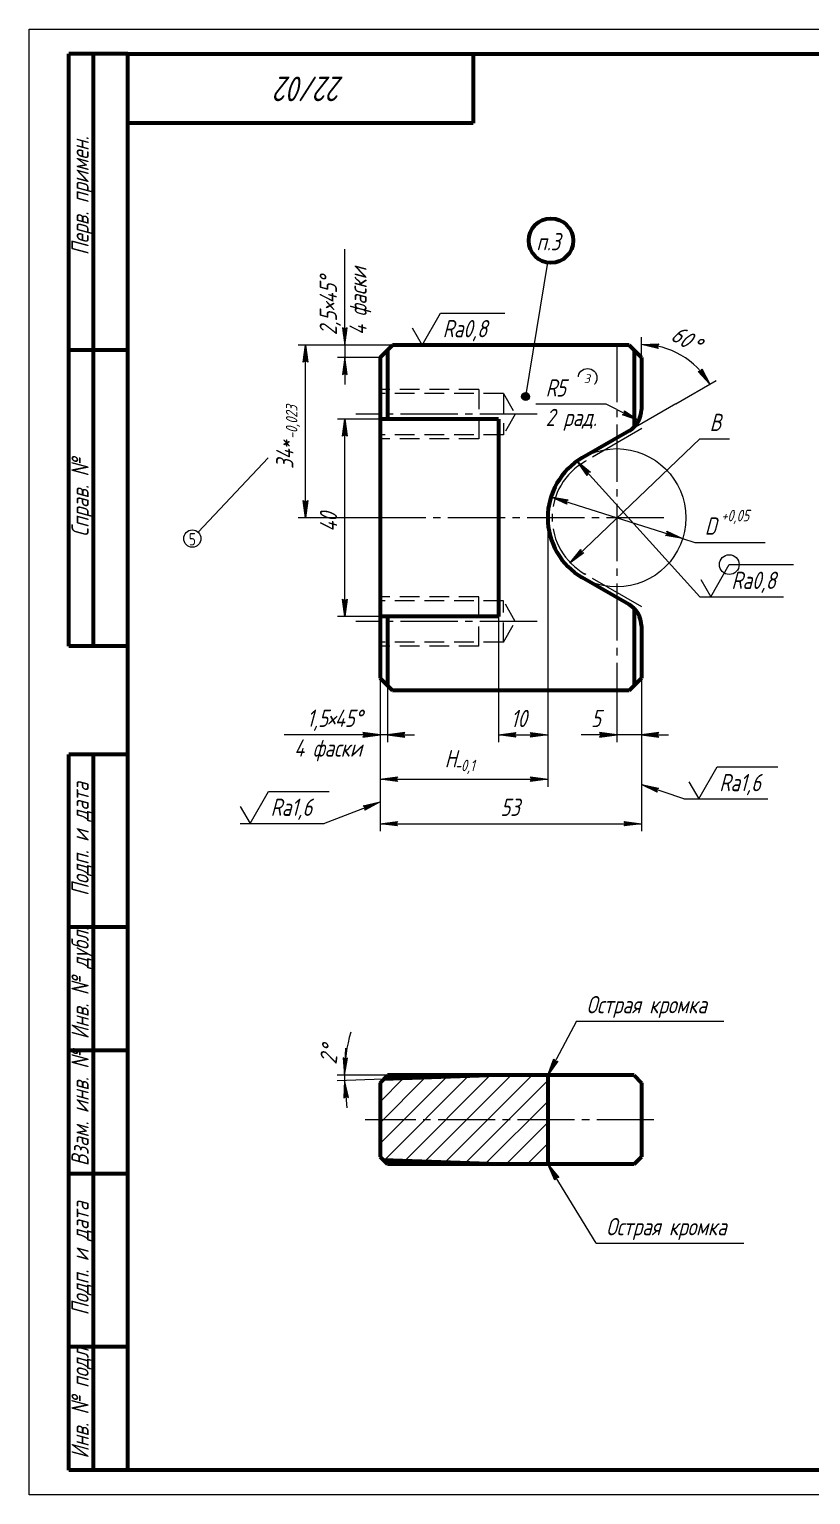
# Model space of a CAD drawing. Header units: millimetres. Extents: x 0 to 420, y 0 to 297.
# Drawn here: x 0 to 158.5, y 0 to 297 of the extents above; entities that cross this region are included whole.
import ezdxf

# ---------------------------------------------------------------- set-up
doc = ezdxf.new("R2010")
doc.units = ezdxf.units.MM
for name, pattern in [('K5LT_AXLED', [16.098525, 11.598525, -1.5, 1.5, -1.5]), ('K5LT_BASIC', [0]), ('K5LT_DASHED', [6, 4, -2]), ('K5LT_THIN', [0])]:
    doc.linetypes.add(name, pattern=pattern)
doc.styles.add('KDIMTEXTSTYLE', font='GOST_AU.SHX', dxfattribs={"width": 0.96, "oblique": 15, "height": 5})
doc.styles.add('KTEXTSTYLE', font='GOST_AU.SHX', dxfattribs={"width": 0.96, "height": 5})
doc.dimstyles.new('KDIMSTYLE (1.00)', dxfattribs={"dimtxt": 5, "dimasz": 1, "dimexe": 2, "dimexo": 0, "dimgap": 1, "dimtad": 1, "dimtxsty": 'KDIMTEXTSTYLE', "dimsah": 1, "dimcen": 0, "dimdle": 1, "dimadec": 0, "dimazin": 0, "dimtfac": 0.667, "dimtmove": 0, "dimatfit": 3, "dimfxl": 1, "dimtvp": 1, "dimtolj": 1, "dimtzin": 0, "dimarcsym": 0})

# ---------------------------------------------------------------- blocks, each defined once
blk = doc.blocks.new('U0')
at = {"color": 7, "linetype": 'K5LT_THIN', "lineweight": 18}
for p, q in [((44.77, 136.01), (48.52, 142.5)), ((48.52, 142.5), (60.83, 142.5)), ((42.75, 139.51), (44.77, 136.01))]:
    blk.add_line(p, q, dxfattribs=at)
at = {"color": 7, "insert": (48.95, 141.08), "char_height": 3.5, "attachment_point": 1, "style": 'KTEXTSTYLE'}
blk.add_mtext('\\H3.5;\\W0.965;\\Q15;\\Q15;Ra1,6', dxfattribs=at)
blk = doc.blocks.new('U1')
at = {"color": 7, "linetype": 'K5LT_THIN', "lineweight": 18}
for p, q in [((79.67, 233.01), (83.42, 239.5)), ((83.42, 239.5), (96.47, 239.5)), ((77.65, 236.51), (79.67, 233.01))]:
    blk.add_line(p, q, dxfattribs=at)
at = {"color": 7, "insert": (83.85, 238.08), "char_height": 3.5, "attachment_point": 1, "style": 'KTEXTSTYLE'}
blk.add_mtext('\\H3.5;\\W0.965;\\Q15;\\Q15;Ra0,8', dxfattribs=at)
blk = doc.blocks.new('U3')
blk.add_hatch(color=7).paths.add_polyline_path([(107.37, 64.27), (105.15, 67.01), (106.59, 63.78), (106.8, 64.32)])
at = {"color": 7, "linetype": 'K5LT_THIN', "lineweight": 18}
for p, q in [((105.15, 67.01), (107.37, 64.27)), ((106.59, 63.78), (105.15, 67.01)), ((115, 51), (105.15, 67.01)), ((106.8, 64.32), (106.59, 63.78)), ((107.37, 64.27), (106.8, 64.32)), ((115, 51), (144.89, 51))]:
    blk.add_line(p, q, dxfattribs=at)
at = {"color": 7, "insert": (117, 56.07), "char_height": 3.5, "attachment_point": 1, "style": 'KTEXTSTYLE'}
blk.add_mtext('\\H3.5;\\W0.965;\\Q15;\\Q15;Острая кромка', dxfattribs=at)
blk = doc.blocks.new('U4')
blk.add_hatch(color=7).paths.add_polyline_path([(105.15, 85.01), (107.2, 87.88), (106.63, 87.79), (106.38, 88.31)])
at = {"color": 7, "linetype": 'K5LT_THIN', "lineweight": 18}
for p, q in [((111, 96), (105.15, 85.01)), ((111, 96), (140.89, 96)), ((105.15, 85.01), (106.38, 88.31)), ((107.2, 87.88), (105.15, 85.01)), ((106.38, 88.31), (106.63, 87.79)), ((106.63, 87.79), (107.2, 87.88))]:
    blk.add_line(p, q, dxfattribs=at)
at = {"color": 7, "insert": (113, 101.07), "char_height": 3.5, "attachment_point": 1, "style": 'KTEXTSTYLE'}
blk.add_mtext('\\H3.5;\\W0.965;\\Q15;\\Q15;Острая кромка', dxfattribs=at)
blk = doc.blocks.new('D0')
blk.add_hatch(color=7).paths.add_polyline_path([(64.71, 80.47), (63.96, 83.92), (63.79, 80.39), (64.22, 80.78)])
at = {"color": 7, "linetype": 'K5LT_THIN', "lineweight": 18}
for p, q in [((72.65, 85.01), (62.44, 85.01)), ((71.83, 84.19), (62.46, 83.86)), ((63.96, 83.92), (63.79, 80.39)), ((64.71, 80.47), (63.96, 83.92)), ((63.96, 83.92), (64.42, 78.44)), ((63.79, 80.39), (64.22, 80.78)), ((64.22, 80.78), (64.71, 80.47))]:
    blk.add_line(p, q, dxfattribs=at)
blk.add_arc((95.15, 85.01), 31.21, 180, 182, dxfattribs=at)
blk.add_wipeout([(63.05, 87.01), (57.94, 87.73), (58.6, 92.46), (63.72, 91.74)])
blk.add_hatch(color=7).paths.add_polyline_path([(63.94, 85.01), (64.57, 88.48), (64.1, 88.15), (63.65, 88.52)])
for p, q in [((63.94, 85.01), (64.21, 90.5)), ((64.1, 88.15), (63.65, 88.52)), ((63.65, 88.52), (63.94, 85.01)), ((63.94, 85.01), (64.57, 88.48)), ((64.57, 88.48), (64.1, 88.15))]:
    blk.add_line(p, q, dxfattribs=at)
blk.add_arc((95.15, 85.01), 31.21, 163.7578, 180, dxfattribs=at)
at = {"color": 7, "char_height": 3.5, "attachment_point": 1, "rotation": 81.9952, "style": 'KTEXTSTYLE'}
for s, insert in [('\\H3.5;\\W0.965;\\Q15;\\Q15;2', (58.83, 87.6)), ('\\H3.5;\\W0.965;\\Q15;\\Q15;°', (59.13, 89.71))]:
    blk.add_mtext(s, dxfattribs=dict(at, insert=insert))
blk = doc.blocks.new('KDIMARROW_02')
blk.add_hatch(color=0).paths.add_polyline_path([(3.15, 0), (3.5, 0.46), (0, 0), (3.5, -0.46)])
at = {"color": 0, "linetype": 'K5LT_THIN', "lineweight": 18}
for p, q in [((0, 0), (-1, 0)), ((3.5, 0.46), (0, 0)), ((0, 0), (3.5, -0.46)), ((0, 0), (5.5, 0)), ((3.15, 0), (3.5, 0.46)), ((3.5, -0.46), (3.15, 0))]:
    blk.add_line(p, q, dxfattribs=at)
blk = doc.blocks.new('D4')
for points in [[(64.46, 214.51), (64, 218.01), (63.54, 214.51), (64, 214.86)], [(64, 178.01), (64.46, 181.51), (64, 181.16), (63.54, 181.51)]]:
    blk.add_hatch(color=7).paths.add_polyline_path(points)
at = {"color": 7, "linetype": 'K5LT_THIN', "lineweight": 18}
for p, q in [((71.15, 218.01), (62.5, 218.01)), ((63.54, 214.51), (64, 218.01)), ((64, 218.01), (64.46, 214.51)), ((64, 214.86), (63.54, 214.51)), ((64.46, 214.51), (64, 214.86)), ((64, 178.01), (63.54, 181.51)), ((63.54, 181.51), (64, 181.16)), ((64, 181.16), (64.46, 181.51)), ((64.46, 181.51), (64, 178.01)), ((71.15, 178.01), (62.5, 178.01))]:
    blk.add_line(p, q, dxfattribs=at)
blk.add_wipeout([(63.15, 195.15), (58.15, 195.15), (58.15, 200.64), (63.15, 200.64)])
blk.add_line((64, 178.01), (64, 218.01), dxfattribs=at)
at = {"color": 7, "insert": (58.93, 195.15), "char_height": 3.5, "attachment_point": 1, "rotation": 90, "style": 'KTEXTSTYLE'}
blk.add_mtext('\\H3.5;\\W0.965;\\Q15;\\Q15;40', dxfattribs=at)
blk = doc.blocks.new('KDIMARROW_01')
blk.add_hatch(color=0).paths.add_polyline_path([(-3.5, -0.46), (0, 0), (-3.5, 0.46), (-3.15, 0)])
at = {"color": 0, "linetype": 'K5LT_THIN', "lineweight": 18}
for p, q in [((-3.15, 0), (-3.5, 0.46)), ((-3.5, 0.46), (0, 0)), ((0, 0), (-3.5, -0.46)), ((-3.5, -0.46), (-3.15, 0)), ((0, 0), (-1, 0))]:
    blk.add_line(p, q, dxfattribs=at)
blk = doc.blocks.new('D7')
at = {"color": 7, "linetype": 'K5LT_THIN', "lineweight": 18}
for p, q in [((95.15, 198.01), (95.15, 152.5)), ((105.15, 198.01), (105.15, 152.5))]:
    blk.add_line(p, q, dxfattribs=at)
blk.add_wipeout([(97.66, 154.85), (97.66, 159.85), (102.44, 159.85), (102.44, 154.85)])
for points in [[(95.15, 154), (98.65, 154.46), (98.3, 154), (98.65, 153.54)], [(105.15, 154), (101.65, 154.46), (102, 154), (101.65, 153.54)]]:
    blk.add_hatch(color=7).paths.add_polyline_path(points)
for p, q in [((95.15, 154), (98.65, 154.46)), ((98.65, 154.46), (98.3, 154)), ((102, 154), (101.65, 154.46)), ((101.65, 154.46), (105.15, 154)), ((98.65, 153.54), (95.15, 154)), ((95.15, 154), (105.15, 154)), ((98.3, 154), (98.65, 153.54)), ((105.15, 154), (101.65, 153.54)), ((101.65, 153.54), (102, 154))]:
    blk.add_line(p, q, dxfattribs=at)
at = {"color": 7, "insert": (97.66, 159.07), "char_height": 3.5, "attachment_point": 1, "style": 'KTEXTSTYLE'}
blk.add_mtext('\\H3.5;\\W0.965;\\Q15;\\Q15;10', dxfattribs=at)
blk = doc.blocks.new('D8')
blk.add_hatch(color=7).paths.add_polyline_path([(127.3, 154), (127.65, 154.46), (124.15, 154), (127.65, 153.54)])
at = {"color": 7, "linetype": 'K5LT_THIN', "lineweight": 18}
for p, q in [((119.15, 163.01), (119.15, 152.5)), ((124.15, 163.01), (124.15, 152.5)), ((127.65, 154.46), (124.15, 154)), ((127.3, 154), (127.65, 154.46)), ((124.15, 154), (119.15, 154)), ((124.15, 154), (127.65, 153.54)), ((124.15, 154), (129.65, 154)), ((127.65, 153.54), (127.3, 154))]:
    blk.add_line(p, q, dxfattribs=at)
blk.add_wipeout([(113.93, 154.85), (113.93, 159.85), (117.02, 159.85), (117.02, 154.85)])
blk.add_hatch(color=7).paths.add_polyline_path([(115.65, 153.54), (119.15, 154), (115.65, 154.46), (116, 154)])
for p, q in [((119.15, 154), (115.65, 154.46)), ((115.65, 154.46), (116, 154)), ((119.15, 154), (111.93, 154)), ((119.15, 154), (113.65, 154)), ((116, 154), (115.65, 153.54)), ((115.65, 153.54), (119.15, 154))]:
    blk.add_line(p, q, dxfattribs=at)
at = {"color": 7, "insert": (113.93, 159.07), "char_height": 3.5, "attachment_point": 1, "style": 'KTEXTSTYLE'}
blk.add_mtext('\\H3.5;\\W0.965;\\Q15;\\Q15;5', dxfattribs=at)
blk = doc.blocks.new('D9')
blk.add_hatch(color=7).paths.add_polyline_path([(75.8, 154.01), (76.15, 154.47), (72.65, 154.01), (76.15, 153.54)])
at = {"color": 7, "linetype": 'K5LT_THIN', "lineweight": 18}
for p, q in [((71.15, 178.01), (71.15, 152.51)), ((72.65, 178.01), (72.65, 152.51)), ((76.15, 154.47), (72.65, 154.01)), ((75.8, 154.01), (76.15, 154.47)), ((72.65, 154.01), (71.15, 154.01)), ((72.65, 154.01), (76.15, 153.54)), ((72.65, 154.01), (78.15, 154.01)), ((76.15, 153.54), (75.8, 154.01))]:
    blk.add_line(p, q, dxfattribs=at)
blk.add_wipeout([(53.7, 148.88), (53.7, 160.01), (68.53, 160.01), (68.53, 148.88)])
blk.add_hatch(color=7).paths.add_polyline_path([(67.65, 153.54), (71.15, 154.01), (67.65, 154.47), (68, 154.01)])
for p, q in [((71.15, 154.01), (67.65, 154.47)), ((67.65, 154.47), (68, 154.01)), ((71.15, 154.01), (51.7, 154.01)), ((71.15, 154.01), (65.65, 154.01)), ((68, 154.01), (67.65, 153.54)), ((67.65, 153.54), (71.15, 154.01))]:
    blk.add_line(p, q, dxfattribs=at)
at = {"color": 7, "char_height": 3.5, "attachment_point": 1, "style": 'KTEXTSTYLE'}
for s, insert in [('\\H3.5;\\W0.965;\\Q15;\\Q15;1,5', (56.3, 159.12)), ('\\H3.5;\\W0.965;\\Q15;\\Q15;×', (60.28, 159.12)), ('\\H3.5;\\W0.965;\\Q15;\\Q15;45', (61.95, 159.12)), ('\\H3.5;\\W0.965;\\Q15;\\Q15;°', (65.93, 159.12)), ('\\H3.5;\\W0.965;\\Q15;\\Q15;4 фаски', (53.7, 153.08))]:
    blk.add_mtext(s, dxfattribs=dict(at, insert=insert))
blk = doc.blocks.new('D10')
for points in [[(74.3, 145), (74.65, 145.46), (71.15, 145), (74.65, 144.54)], [(101.65, 144.54), (105.15, 145), (101.65, 145.46), (102, 145)]]:
    blk.add_hatch(color=7).paths.add_polyline_path(points)
at = {"color": 7, "linetype": 'K5LT_THIN', "lineweight": 18}
for p, q in [((71.15, 198.01), (71.15, 143.5)), ((105.15, 198.01), (105.15, 143.5)), ((71.15, 145), (74.65, 145.46)), ((74.65, 144.54), (71.15, 145)), ((74.65, 145.46), (74.3, 145)), ((74.3, 145), (74.65, 144.54)), ((102, 145), (101.65, 145.46)), ((101.65, 145.46), (105.15, 145)), ((105.15, 145), (101.65, 144.54)), ((101.65, 144.54), (102, 145))]:
    blk.add_line(p, q, dxfattribs=at)
blk.add_wipeout([(84.25, 145.85), (84.25, 151.7), (91.73, 151.7), (91.73, 145.85)])
blk.add_line((71.15, 145), (105.15, 145), dxfattribs=at)
at = {"color": 7, "attachment_point": 1, "style": 'KTEXTSTYLE'}
for s, insert, char_height in [('\\H3.5;\\W0.965;\\Q15;\\Q15;Н', (84.25, 150.93), 3.5), ('\\H3.5;\\W0.965;\\Q15;\\Q15;\\H2.33;-0,1', (86.32, 148.96), 2.3333)]:
    blk.add_mtext(s, dxfattribs=dict(at, insert=insert, char_height=char_height))
blk = doc.blocks.new('D11')
for points in [[(74.3, 136), (74.65, 136.46), (71.15, 136), (74.65, 135.54)], [(124.15, 136), (120.65, 136.46), (121, 136), (120.65, 135.54)]]:
    blk.add_hatch(color=7).paths.add_polyline_path(points)
at = {"color": 7, "linetype": 'K5LT_THIN', "lineweight": 18}
for p, q in [((71.15, 165.51), (71.15, 134.5)), ((124.15, 165.51), (124.15, 134.5)), ((71.15, 136), (74.65, 136.46)), ((74.65, 135.54), (71.15, 136)), ((74.65, 136.46), (74.3, 136)), ((74.3, 136), (74.65, 135.54)), ((121, 136), (120.65, 136.46)), ((120.65, 136.46), (124.15, 136)), ((124.15, 136), (120.65, 135.54)), ((120.65, 135.54), (121, 136))]:
    blk.add_line(p, q, dxfattribs=at)
blk.add_wipeout([(95.56, 136.85), (95.56, 141.85), (100.52, 141.85), (100.52, 136.85)])
blk.add_line((71.15, 136), (124.15, 136), dxfattribs=at)
at = {"color": 7, "insert": (95.56, 141.07), "char_height": 3.5, "attachment_point": 1, "style": 'KTEXTSTYLE'}
blk.add_mtext('\\H3.5;\\W0.965;\\Q15;\\Q15;53', dxfattribs=at)
blk = doc.blocks.new('U13')
at = {"color": 7, "linetype": 'K5LT_THIN', "lineweight": 18}
for p, q in [((135.77, 141.01), (139.52, 147.5)), ((139.52, 147.5), (151.83, 147.5)), ((133.75, 144.51), (135.77, 141.01))]:
    blk.add_line(p, q, dxfattribs=at)
at = {"color": 7, "insert": (139.95, 146.08), "char_height": 3.5, "attachment_point": 1, "style": 'KTEXTSTYLE'}
blk.add_mtext('\\H3.5;\\W0.965;\\Q15;\\Q15;Ra1,6', dxfattribs=at)
blk = doc.blocks.new('U14')
blk.add_hatch(color=7).paths.add_polyline_path([(68.05, 138.73), (71.15, 140.43), (67.72, 139.59), (68.21, 139.29)])
at = {"color": 7, "linetype": 'K5LT_THIN', "lineweight": 18}
for p, q in [((59.77, 136.01), (71.15, 140.43)), ((67.72, 139.59), (71.15, 140.43)), ((71.15, 140.43), (68.05, 138.73)), ((68.21, 139.29), (67.72, 139.59)), ((68.05, 138.73), (68.21, 139.29))]:
    blk.add_line(p, q, dxfattribs=at)
blk = doc.blocks.new('U15')
blk.add_hatch(color=7).paths.add_polyline_path([(127.13, 142.9), (127.61, 143.23), (124.15, 143.91), (127.32, 142.36)])
at = {"color": 7, "linetype": 'K5LT_THIN', "lineweight": 18}
for p, q in [((124.15, 143.91), (127.61, 143.23)), ((127.32, 142.36), (124.15, 143.91)), ((132.77, 141.01), (124.15, 143.91)), ((127.61, 143.23), (127.13, 142.9)), ((127.13, 142.9), (127.32, 142.36))]:
    blk.add_line(p, q, dxfattribs=at)
blk = doc.blocks.new('D12')
for points in [[(127.28, 232.8), (127.67, 233.22), (124.15, 233.11), (127.58, 232.3)], [(138.04, 225.08), (136.38, 228.2), (136.21, 227.64), (135.63, 227.66)]]:
    blk.add_hatch(color=7).paths.add_polyline_path(points)
at = {"color": 7, "linetype": 'K5LT_THIN', "lineweight": 18}
for p, q in [((124.15, 230.51), (124.15, 234.61)), ((124.15, 233.11), (127.67, 233.22)), ((127.58, 232.3), (124.15, 233.11)), ((127.67, 233.22), (127.28, 232.8)), ((127.28, 232.8), (127.58, 232.3)), ((131.16, 221.11), (139.34, 225.83)), ((138.04, 225.08), (135.63, 227.66)), ((135.63, 227.66), (136.21, 227.64)), ((136.21, 227.64), (136.38, 228.2)), ((136.38, 228.2), (138.04, 225.08))]:
    blk.add_line(p, q, dxfattribs=at)
blk.add_wipeout([(129.48, 233.49), (132.06, 237.97), (138.05, 234.51), (135.46, 230.04)])
blk.add_arc((124.15, 217.06), 16.05, 30, 90, dxfattribs=at)
at = {"color": 7, "char_height": 3.5, "attachment_point": 1, "rotation": 330, "style": 'KTEXTSTYLE'}
for s, insert in [('\\H3.5;\\W0.965;\\Q15;\\Q15;60', (131.61, 237.18)), ('\\H3.5;\\W0.965;\\Q15;\\Q15;°', (135.3, 235.05))]:
    blk.add_mtext(s, dxfattribs=dict(at, insert=insert))
blk = doc.blocks.new('D13')
blk.add_hatch(color=7).paths.add_polyline_path([(64.46, 227.01), (64, 230.51), (63.54, 227.01), (64, 227.36)])
at = {"color": 7, "linetype": 'K5LT_THIN', "lineweight": 18}
for p, q in [((71.21, 233.01), (62.5, 233.01)), ((64, 233.01), (64, 230.51)), ((71.15, 230.51), (62.5, 230.51)), ((64, 230.51), (63.54, 227.01)), ((64.46, 227.01), (64, 230.51)), ((64, 230.51), (64, 225.01)), ((63.54, 227.01), (64, 227.36)), ((64, 227.36), (64.46, 227.01))]:
    blk.add_line(p, q, dxfattribs=at)
blk.add_wipeout([(69.13, 235.01), (58, 235.01), (58, 249.83), (69.13, 249.83)])
blk.add_hatch(color=7).paths.add_polyline_path([(64, 233.01), (64.46, 236.51), (64, 236.16), (63.54, 236.51)])
for p, q in [((64, 233.01), (64, 252.45)), ((64, 233.01), (64, 238.51)), ((64, 236.16), (63.54, 236.51)), ((63.54, 236.51), (64, 233.01)), ((64, 233.01), (64.46, 236.51)), ((64.46, 236.51), (64, 236.16))]:
    blk.add_line(p, q, dxfattribs=at)
at = {"color": 7, "char_height": 3.5, "attachment_point": 1, "rotation": 90, "style": 'KTEXTSTYLE'}
for s, insert in [('\\H3.5;\\W0.965;\\Q15;\\Q15;°', (58.89, 245.38)), ('\\H3.5;\\W0.965;\\Q15;\\Q15;4 фаски', (64.92, 235.01)), ('\\H3.5;\\W0.965;\\Q15;\\Q15;45', (58.89, 241.4)), ('\\H3.5;\\W0.965;\\Q15;\\Q15;×', (58.89, 239.73)), ('\\H3.5;\\W0.965;\\Q15;\\Q15;2,5', (58.89, 235.01))]:
    blk.add_mtext(s, dxfattribs=dict(at, insert=insert))
blk = doc.blocks.new('D14')
for points in [[(56.46, 229.51), (56, 233.01), (55.54, 229.51), (56, 229.86)], [(56, 198.01), (56.46, 201.51), (56, 201.16), (55.54, 201.51)]]:
    blk.add_hatch(color=7).paths.add_polyline_path(points)
at = {"color": 7, "linetype": 'K5LT_THIN', "lineweight": 18}
for p, q in [((71.15, 233.01), (54.5, 233.01)), ((55.54, 229.51), (56, 233.01)), ((56, 233.01), (56.46, 229.51)), ((56, 229.86), (55.54, 229.51)), ((56.46, 229.51), (56, 229.86)), ((56, 198.01), (55.54, 201.51)), ((55.54, 201.51), (56, 201.16)), ((56, 201.16), (56.46, 201.51)), ((56.46, 201.51), (56, 198.01)), ((71.15, 198.01), (54.5, 198.01))]:
    blk.add_line(p, q, dxfattribs=at)
blk.add_wipeout([(55.15, 207.89), (49.3, 207.89), (49.3, 222.51), (55.15, 222.51)])
blk.add_line((56, 198.01), (56, 233.01), dxfattribs=at)
at = {"color": 7, "attachment_point": 1, "rotation": 90, "style": 'KTEXTSTYLE'}
for s, insert, char_height in [('\\H3.5;\\W0.965;\\Q15;\\Q15;\\H2.33;-0,023', (52.04, 213.94), 2.3333), ('\\H3.5;\\W0.965;\\Q15;\\Q15;34*', (50.07, 207.89), 3.5)]:
    blk.add_mtext(s, dxfattribs=dict(at, insert=insert, char_height=char_height))
blk = doc.blocks.new('D15')
blk.add_hatch(color=7).paths.add_polyline_path([(123.63, 217.74), (120.7, 219.7), (120.81, 219.13), (120.29, 218.87)])
at = {"color": 7, "linetype": 'K5LT_THIN', "lineweight": 18}
for p, q in [((119.15, 219.95), (117, 221)), ((119.15, 219.95), (123.63, 217.74)), ((120.29, 218.87), (120.81, 219.13)), ((123.63, 217.74), (120.29, 218.87)), ((120.81, 219.13), (120.7, 219.7)), ((120.7, 219.7), (123.63, 217.74))]:
    blk.add_line(p, q, dxfattribs=at)
blk.add_wipeout([(104.72, 215.5), (104.72, 226.5), (114.59, 226.5), (114.59, 215.5)])
blk.add_line((117, 221), (102.72, 221), dxfattribs=at)
at = {"color": 7, "char_height": 3.5, "attachment_point": 1, "style": 'KTEXTSTYLE'}
for s, insert in [('\\H3.5;\\W0.965;\\Q15;\\Q15;R', (104.72, 226.07)), ('\\H3.5;\\W0.965;\\Q15;\\Q15;5', (106.85, 226.07)), ('\\H3.5;\\W0.965;\\Q15;\\Q15;2 рад.', (104.72, 220.08))]:
    blk.add_mtext(s, dxfattribs=dict(at, insert=insert))
blk = doc.blocks.new('D16')
for points in [[(108.8, 201.27), (109.27, 201.61), (105.8, 202.22), (108.99, 200.73)], [(132.5, 193.79), (129.3, 195.28), (129.49, 194.74), (129.02, 194.4)]]:
    blk.add_hatch(color=7).paths.add_polyline_path(points)
at = {"color": 7, "linetype": 'K5LT_THIN', "lineweight": 18}
for p, q in [((105.8, 202.22), (109.27, 201.61)), ((108.99, 200.73), (105.8, 202.22)), ((105.8, 202.22), (132.5, 193.79)), ((109.27, 201.61), (108.8, 201.27)), ((108.8, 201.27), (108.99, 200.73)), ((129.02, 194.4), (129.49, 194.74)), ((132.5, 193.79), (129.02, 194.4)), ((129.49, 194.74), (129.3, 195.28)), ((129.3, 195.28), (132.5, 193.79)), ((132.5, 193.79), (135, 193))]:
    blk.add_line(p, q, dxfattribs=at)
blk.add_wipeout([(137, 193.5), (137, 200), (146.85, 200), (146.85, 193.5)])
blk.add_line((135, 193), (149.26, 193), dxfattribs=at)
at = {"color": 7, "attachment_point": 1, "style": 'KTEXTSTYLE'}
for s, insert, char_height in [('\\H3.5;\\W0.965;\\Q15;\\Q15;\\H2.33;+0,05', (140.35, 199.61), 2.3333), ('\\H3.5;\\W0.965;\\Q15;\\Q15;D', (137, 198.07), 3.5)]:
    blk.add_mtext(s, dxfattribs=dict(at, insert=insert, char_height=char_height))
blk = doc.blocks.new('U16')
at = {"color": 7, "linetype": 'K5LT_THIN', "lineweight": 18}
for p, q in [((138.22, 182), (141.97, 188.5)), ((141.97, 188.5), (155.02, 188.5)), ((136.2, 185.5), (138.22, 182))]:
    blk.add_line(p, q, dxfattribs=at)
blk.add_arc((141.97, 188.5), 2, 0, 360, dxfattribs=at)
at = {"color": 7, "insert": (142.4, 187.07), "char_height": 3.5, "attachment_point": 1, "style": 'KTEXTSTYLE'}
blk.add_mtext('\\H3.5;\\W0.965;\\Q15;\\Q15;Ra0,8', dxfattribs=at)
blk = doc.blocks.new('U17')
blk.add_hatch(color=7).paths.add_polyline_path([(113.84, 207.21), (111.15, 209.5), (113.15, 206.59), (113.26, 207.16)])
at = {"color": 7, "linetype": 'K5LT_THIN', "lineweight": 18}
for p, q in [((111.15, 209.5), (113.84, 207.21)), ((113.15, 206.59), (111.15, 209.5)), ((136, 182), (111.15, 209.5)), ((113.26, 207.16), (113.15, 206.59)), ((113.84, 207.21), (113.26, 207.16))]:
    blk.add_line(p, q, dxfattribs=at)
blk = doc.blocks.new('U18')
blk.add_hatch(color=7).paths.add_polyline_path([(109.63, 188.79), (112.48, 190.87), (111.91, 190.96), (111.84, 191.54)])
at = {"color": 7, "linetype": 'K5LT_THIN', "lineweight": 18}
for p, q in [((136, 214.01), (109.63, 188.79)), ((136, 214.01), (141.99, 214.01)), ((109.63, 188.79), (111.84, 191.54)), ((112.48, 190.87), (109.63, 188.79)), ((111.84, 191.54), (111.91, 190.96)), ((111.91, 190.96), (112.48, 190.87))]:
    blk.add_line(p, q, dxfattribs=at)
at = {"color": 7, "insert": (138, 219.08), "char_height": 3.5, "attachment_point": 1, "style": 'KTEXTSTYLE'}
blk.add_mtext('\\H3.5;\\W0.965;\\Q15;\\Q15;B', dxfattribs=at)
blk = doc.blocks.new('U19')
blk.add_hatch(color=7).paths.add_polyline_path([(101.46, 222.57), (101.23, 223.14), (100.66, 223.37), (100.09, 223.14), (99.86, 222.57), (100.09, 222.01), (100.66, 221.77), (101.23, 222.01)])
at = {"color": 7, "linetype": 'K5LT_THIN', "lineweight": 18}
blk.add_line((105.07, 249.73), (100.66, 222.57), dxfattribs=at)
at = {"color": 150, "linetype": 'K5LT_BASIC', "lineweight": 60, "true_color": 0x0080ff}
blk.add_arc((105.8, 254.17), 4.5, 0, 360, dxfattribs=at)
at = {"color": 7, "linetype": 'K5LT_THIN', "lineweight": 18}
blk.add_arc((100.66, 222.57), 0.8, 0, 360, dxfattribs=at)
at = {"color": 7, "insert": (102.84, 255.71), "char_height": 3.5, "attachment_point": 1, "style": 'KTEXTSTYLE'}
blk.add_mtext('\\H3.5;\\W0.965;\\Q15;\\Q15;п.3', dxfattribs=at)
blk = doc.blocks.new('U21')
at = {"color": 7, "linetype": 'K5LT_THIN', "lineweight": 18}
blk.add_line((34.27, 195.06), (48.48, 210.12), dxfattribs=at)
blk.add_arc((33.07, 193.79), 1.75, 0, 360, dxfattribs=at)
at = {"color": 7, "insert": (32.37, 194.89), "char_height": 2.5, "attachment_point": 1, "style": 'KTEXTSTYLE'}
blk.add_mtext('\\H3.5;\\W0.965;\\Q15;\\Q0;\\H2.50;5', dxfattribs=at)
blk = doc.blocks.new('U22')
at = {"color": 7, "linetype": 'K5LT_THIN', "lineweight": 18}
for p, q in [((0, 0), (0, 297)), ((0, 297), (420, 297)), ((420, 0), (0, 0))]:
    blk.add_line(p, q, dxfattribs=at)
at = {"color": 150, "linetype": 'K5LT_BASIC', "lineweight": 60, "true_color": 0x0080ff}
for p, q in [((8, 172), (8, 292)), ((20, 292), (8, 292)), ((13, 172), (13, 292)), ((20, 5), (20, 292)), ((20, 292), (415, 292)), ((90, 292), (90, 278)), ((90, 278), (20, 278)), ((20, 232), (8, 232)), ((20, 172), (8, 172)), ((8, 5), (8, 150)), ((20, 150), (8, 150)), ((13, 5), (13, 150)), ((20, 115), (8, 115)), ((20, 90), (8, 90)), ((20, 65), (8, 65)), ((20, 30), (8, 30)), ((20, 5), (8, 5)), ((415, 5), (20, 5))]:
    blk.add_line(p, q, dxfattribs=at)
at = {"color": 7, "attachment_point": 1, "style": 'KTEXTSTYLE'}
for s, insert, char_height, rotation in [('\\H3.5;\\W0.965;\\Q15;\\Q15;\\H5.00;22/02', (63.85, 282.42), 5, 180), ('\\H3.5;\\W0.965;\\Q15;\\Q15;Перв. примен.', (8.55, 251.21), 3.5, 90), ('\\H3.5;\\W0.965;\\Q15;\\Q15;Справ. №', (8.55, 194.14), 3.5, 90), ('\\H3.5;\\W0.965;\\Q15;\\Q15;Подп. и дата', (8.55, 121.35), 3.5, 90), ('\\H3.5;\\W0.965;\\Q15;\\Q15;Инв. № дубл.', (8.55, 92.31), 3.5, 90), ('\\H3.5;\\W0.965;\\Q15;\\Q15;Взам. инв. №', (8.55, 66.58), 3.5, 90), ('\\H3.5;\\W0.965;\\Q15;\\Q15;Подп. и дата', (8.55, 36.35), 3.5, 90), ('\\H3.5;\\W0.965;\\Q15;\\Q15;Инв. № подл.', (8.55, 7.31), 3.5, 90)]:
    blk.add_mtext(s, dxfattribs=dict(at, insert=insert, char_height=char_height, rotation=rotation))

msp = doc.modelspace()

# ---------------------------------------------------------------- linework, layer by layer
at = {"color": 150, "linetype": 'K5LT_BASIC', "lineweight": 60, "true_color": 0x0080ff}
for p, q in [((71.146, 230.506), (73.646, 233.006)), ((72.646, 232.006), (72.646, 218.006)), ((121.646, 233.006), (73.646, 233.006)), ((121.646, 233.006), (124.146, 230.506)), ((122.646, 232.006), (122.646, 216.374)), ((71.146, 230.506), (71.146, 165.506)), ((124.146, 230.506), (124.146, 219.945)), ((95.146, 218.006), (71.146, 218.006)), ((95.146, 218.006), (95.146, 178.006)), ((121.646, 215.615), (112.136, 210.124)), ((121.646, 180.397), (112.136, 185.887)), ((122.646, 179.637), (122.646, 164.006)), ((95.146, 178.006), (71.146, 178.006)), ((72.646, 178.006), (72.646, 164.006)), ((124.146, 176.066), (124.146, 165.506)), ((71.146, 165.506), (73.646, 163.006)), ((121.646, 163.006), (124.146, 165.506)), ((121.646, 163.006), (73.646, 163.006)), ((71.146, 83.506), (72.646, 85.006)), ((71.146, 83.506), (71.146, 68.506)), ((95.146, 85.006), (71.832, 84.192)), ((122.646, 85.006), (72.646, 85.006)), ((105.146, 85.006), (105.146, 67.006)), ((122.646, 85.006), (124.146, 83.506)), ((124.146, 83.506), (124.146, 68.506)), ((71.146, 68.506), (72.646, 67.006)), ((124.146, 68.506), (122.646, 67.006)), ((95.142, 67.006), (71.832, 67.82)), ((122.646, 67.006), (72.646, 67.006))]:
    msp.add_line(p, q, dxfattribs=at)
at = {"color": 7, "linetype": 'K5LT_THIN', "lineweight": 18}
for p, q in [((73.646, 233.006), (71.146, 233.006)), ((131.156, 221.105), (121.646, 215.615)), ((135.997, 182), (152.997, 182)), ((124.146, 165.506), (124.146, 163.011)), ((132.774, 141.006), (149.774, 141.006)), ((42.774, 136.006), (59.774, 136.006))]:
    msp.add_line(p, q, dxfattribs=at)
at = {"color": 30, "linetype": 'K5LT_AXLED', "lineweight": 18, "true_color": 0xff8000}
for p, q in [((119.146, 233.006), (119.146, 163.006)), ((103, 219.006), (66.217, 219.006)), ((124.266, 216.087), (112.668, 209.391)), ((128.695, 198.006), (66.217, 198.006)), ((124.264, 179.925), (112.666, 186.621)), ((103, 176.994), (66.217, 176.994)), ((126.695, 76.006), (68.146, 76.006))]:
    msp.add_line(p, q, dxfattribs=at)
at = {"color": 7, "linetype": 'K5LT_DASHED', "lineweight": 18}
for p, q in [((91.146, 224.006), (71.146, 224.006)), ((96.146, 223.206), (71.146, 223.206)), ((91.146, 224.006), (91.146, 214.006)), ((96.146, 223.206), (96.146, 214.806)), ((96.146, 223.206), (98.571, 219.006)), ((98.571, 219.006), (96.142, 214.798)), ((96.146, 214.806), (71.146, 214.806)), ((91.146, 214.006), (71.146, 214.006)), ((91.146, 181.994), (71.146, 181.994)), ((96.146, 181.194), (71.146, 181.194)), ((91.146, 171.994), (91.146, 181.994)), ((98.571, 176.994), (96.142, 181.202)), ((96.146, 172.794), (96.146, 181.194)), ((96.146, 172.794), (98.571, 176.994)), ((96.146, 172.794), (71.146, 172.794)), ((91.146, 171.994), (71.146, 171.994))]:
    msp.add_line(p, q, dxfattribs=at)
at = {"color": 7, "linetype": 'K5LT_THIN', "lineweight": 18}
for centre, radius in [((113.23, 226.358), 1.9), ((119.146, 198.006), 14)]:
    msp.add_circle(centre, radius, dxfattribs=at)
at = {"color": 150, "linetype": 'K5LT_BASIC', "lineweight": 60, "true_color": 0x0080ff}
for centre, radius, start, end in [((119.146, 219.945), 5, 300, 0), ((119.146, 198.006), 14, 119.95305, 240.04695), ((119.146, 176.066), 5, 0, 60)]:
    msp.add_arc(centre, radius, start, end, dxfattribs=at)
at = {"color": 30, "linetype": 'K5LT_AXLED', "lineweight": 18, "true_color": 0xff8000}
msp.add_arc((119.146, 198.006), 13.1, 119.37277, 240.51202, dxfattribs=at)

# ---------------------------------------------------------------- block references
for name in ['U1', 'U16', 'U13', 'U0', 'U4', 'U3']:
    msp.add_blockref(name, (0, 0))

# ---------------------------------------------------------------- next in the draw order: dimensions: what is measured, and where the dimension line sits
at = {"color": 7}
dim = msp.add_linear_dim(base=(64, 233.006), p1=(71.146, 230.506), p2=(71.215, 233.006), angle=90, dimstyle='KDIMSTYLE (1.00)', override={"dimexo": 0, "dimpost": '\\H3.5;\\W0.965;\\Q15;<>\\H3.5;\\W0.965;\\Q15;\\Q15;×\\Q15;45\\Q15;°\\Q15;\\X\\H3.5;\\W0.965;\\Q15;\\Q15;4 фаски', "dimblk1": 'KDIMARROW_02', "dimblk2": 'KDIMARROW_02', "dimse1": 0, "dimse2": 0, "dimclrt": 7, "dimtol": 1, "dimtp": 0, "dimtm": 0, "dimtdec": 5, "dimtolj": 1}, dxfattribs=at)
dim.commit()
dim.dimension.update_dxf_attribs({"geometry": 'D13', "text_midpoint": (64, 242.727)})
for base, line1, line2, override, picture, middle in [((137.963, 225.221), ((124.146, 217.058), (131.156, 221.105)), ((124.146, 217.058), (124.146, 230.506)), {"dimpost": '\\H3.5;\\W0.965;\\Q15;<>', "dimblk1": 'KDIMARROW_01', "dimblk2": 'KDIMARROW_01', "dimclrt": 7, "dimtol": 1, "dimtp": 0, "dimtm": 0, "dimtdec": 5, "dimtolj": 1}, 'D12', (132.17, 230.956)), ((63.938, 84.694), ((95.146, 85.006), (72.646, 85.006)), ((95.146, 85.006), (71.832, 84.192)), {"dimpost": '\\H3.5;\\W0.965;\\Q15;<>', "dimblk1": 'KDIMARROW_02', "dimblk2": 'KDIMARROW_02', "dimclrt": 7, "dimtol": 1, "dimtp": 0, "dimtm": 0, "dimtdec": 5, "dimtolj": 1}, 'D0', (64.24, 89.352))]:
    dim = msp.add_angular_dim_2l(base=base, line1=line1, line2=line2, dimstyle='KDIMSTYLE (1.00)', override=override, dxfattribs=at)
    dim.commit()
    dim.dimension.update_dxf_attribs({"geometry": picture, "text_midpoint": middle, "dimtype": 162})
dim = msp.add_linear_dim(base=(64, 178.006), p1=(71.146, 218.006), p2=(71.146, 178.006), angle=90, dimstyle='KDIMSTYLE (1.00)', override={"dimexo": 0, "dimpost": '\\H3.5;\\W0.965;\\Q15;<>', "dimblk1": 'KDIMARROW_01', "dimblk2": 'KDIMARROW_01', "dimse1": 0, "dimse2": 0, "dimclrt": 7, "dimtol": 1, "dimtp": 0, "dimtm": 0, "dimtdec": 5, "dimtolj": 1}, dxfattribs=at)
dim.commit()
dim.dimension.update_dxf_attribs({"geometry": 'D4', "text_midpoint": (64, 198.006), "dimtype": 160})
for base, p1, p2, override, picture, middle in [((95.146, 154), (105.146, 198.006), (95.146, 198.006), {"dimexo": 0, "dimpost": '\\H3.5;\\W0.965;\\Q15;<>', "dimblk1": 'KDIMARROW_01', "dimblk2": 'KDIMARROW_01', "dimse1": 0, "dimse2": 0, "dimclrt": 7, "dimtol": 1, "dimtp": 0, "dimtm": 0, "dimtdec": 5, "dimtolj": 1}, 'D7', (100.146, 154)), ((124.146, 154), (119.146, 163.006), (124.146, 163.006), {"dimexo": 0, "dimpost": '\\H3.5;\\W0.965;\\Q15;<>', "dimblk1": 'KDIMARROW_02', "dimblk2": 'KDIMARROW_02', "dimse1": 0, "dimse2": 0, "dimclrt": 7, "dimtol": 1, "dimtp": 0, "dimtm": 0, "dimtdec": 5, "dimtolj": 1}, 'D8', (115.537, 154))]:
    dim = msp.add_linear_dim(base=base, p1=p1, p2=p2, dimstyle='KDIMSTYLE (1.00)', override=override, dxfattribs=at)
    dim.commit()
    dim.dimension.update_dxf_attribs({"geometry": picture, "text_midpoint": middle, "dimtype": 160})

# ---------------------------------------------------------------- next in the draw order: hatches: boundary and pattern name
h = msp.add_hatch()
h.set_pattern_fill('', angle=45, style=0, pattern_type=0)
h.set_pattern_definition([(45, (0, 0), (-2.12132, 2.12132), [])])
h.paths.add_polyline_path([(95.146, 85.006), (71.832, 84.192), (71.146, 83.506), (71.146, 68.506), (71.832, 67.82), (95.142, 67.006), (105.146, 67.006), (105.146, 85.006)])

# ---------------------------------------------------------------- next in the draw order: dimensions: what is measured, and where the dimension line sits
dim = msp.add_radius_dim(center=(119.146, 219.945), mpoint=(123.634, 217.739), dimstyle='KDIMSTYLE (1.00)', override={"dimtih": 1, "dimtoh": 1, "dimpost": '\\H3.5;\\W0.965;\\Q15;<>\\X\\H3.5;\\W0.965;\\Q15;\\Q15;2 рад.', "dimblk2": 'KDIMARROW_01', "dimclrt": 7, "dimtol": 1, "dimtp": 0, "dimtm": 0, "dimtdec": 5, "dimtmove": 1, "dimtolj": 1}, dxfattribs=at)
dim.commit()
dim.dimension.update_dxf_attribs({"geometry": 'D15', "text_midpoint": (115, 221)})
dim = msp.add_linear_dim(base=(72.646, 154.006), p1=(71.146, 178.006), p2=(72.646, 178.006), dimstyle='KDIMSTYLE (1.00)', override={"dimexo": 0, "dimpost": '\\H3.5;\\W0.965;\\Q15;<>\\H3.5;\\W0.965;\\Q15;\\Q15;×\\Q15;45\\Q15;°\\Q15;\\X\\H3.5;\\W0.965;\\Q15;\\Q15;4 фаски', "dimblk1": 'KDIMARROW_02', "dimblk2": 'KDIMARROW_02', "dimse1": 0, "dimse2": 0, "dimclrt": 7, "dimtol": 1, "dimtp": 0, "dimtm": 0, "dimtdec": 5, "dimtolj": 1}, dxfattribs=at)
dim.commit()
dim.dimension.update_dxf_attribs({"geometry": 'D9', "text_midpoint": (61.425, 154.006)})

# ---------------------------------------------------------------- next in the draw order: block references
msp.add_blockref('U19', (0, 0))

# ---------------------------------------------------------------- next in the draw order: texts
at = {"color": 7, "insert": (112.474, 227.078), "char_height": 1.8, "attachment_point": 1, "style": 'KTEXTSTYLE'}
msp.add_mtext('\\H3.5;\\W0.965;\\Q15;\\Q15;\\W1.215;\\H1.80;3', dxfattribs=at)

# ---------------------------------------------------------------- next in the draw order: dimensions: what is measured, and where the dimension line sits
at = {"color": 7}
dim = msp.add_linear_dim(base=(71.146, 145), p1=(105.146, 198.006), p2=(71.146, 198.006), text='\\H3.5;\\W0.965;\\Q15;\\H3.5;\\W0.965;\\Q15;\\Q15;Н\\H0.65x;\\S^ -0,1;\\H1.5x;', dimstyle='KDIMSTYLE (1.00)', override={"dimexo": 0, "dimblk1": 'KDIMARROW_01', "dimblk2": 'KDIMARROW_01', "dimse1": 0, "dimse2": 0, "dimclrt": 7, "dimtolj": 1}, dxfattribs=at)
dim.commit()
dim.dimension.update_dxf_attribs({"geometry": 'D10', "text_midpoint": (88.146, 145), "dimtype": 160})

# ---------------------------------------------------------------- next in the draw order: dimensions: what is measured, and where the dimension line sits
dim = msp.add_linear_dim(base=(56, 198.006), p1=(71.146, 233.006), p2=(71.146, 198.006), angle=90, text='\\H3.5;\\W0.965;\\Q15;\\H3.5;\\W0.965;\\Q15;\\Q15;34*\\H0.65x;\\S^ -0,023;\\H1.5x;', dimstyle='KDIMSTYLE (1.00)', override={"dimexo": 0, "dimblk1": 'KDIMARROW_01', "dimblk2": 'KDIMARROW_01', "dimse1": 0, "dimse2": 0, "dimclrt": 7, "dimtolj": 1}, dxfattribs=at)
dim.commit()
dim.dimension.update_dxf_attribs({"geometry": 'D14', "text_midpoint": (56, 215.506), "dimtype": 160})
dim = msp.add_diameter_dim_2p(p1=(105.796, 202.221), p2=(132.497, 193.79), text='\\H3.5;\\W0.965;\\Q15;\\H3.5;\\W0.965;\\Q15;\\Q15;D\\H0.65x;\\S+0,05^ ;\\H1.5x;', dimstyle='KDIMSTYLE (1.00)', override={"dimtih": 1, "dimtoh": 1, "dimblk1": 'KDIMARROW_01', "dimblk2": 'KDIMARROW_01', "dimclrt": 7, "dimtmove": 1, "dimatfit": 2, "dimtolj": 1}, dxfattribs=at)
dim.commit()
dim.dimension.update_dxf_attribs({"geometry": 'D16', "text_midpoint": (137, 193), "dimtype": 163})
dim = msp.add_linear_dim(base=(71.146, 136), p1=(124.146, 165.506), p2=(71.146, 165.506), dimstyle='KDIMSTYLE (1.00)', override={"dimexo": 0, "dimpost": '\\H3.5;\\W0.965;\\Q15;<>', "dimblk1": 'KDIMARROW_01', "dimblk2": 'KDIMARROW_01', "dimse1": 0, "dimse2": 0, "dimclrt": 7, "dimtol": 1, "dimtp": 0, "dimtm": 0, "dimtdec": 5, "dimtolj": 1}, dxfattribs=at)
dim.commit()
dim.dimension.update_dxf_attribs({"geometry": 'D11', "text_midpoint": (98.146, 136), "dimtype": 160})

# ---------------------------------------------------------------- next in the draw order: block references
for name in ['U22', 'U18', 'U21', 'U17', 'U15', 'U14']:
    msp.add_blockref(name, (0, 0))

doc.saveas('drawing.dxf')
